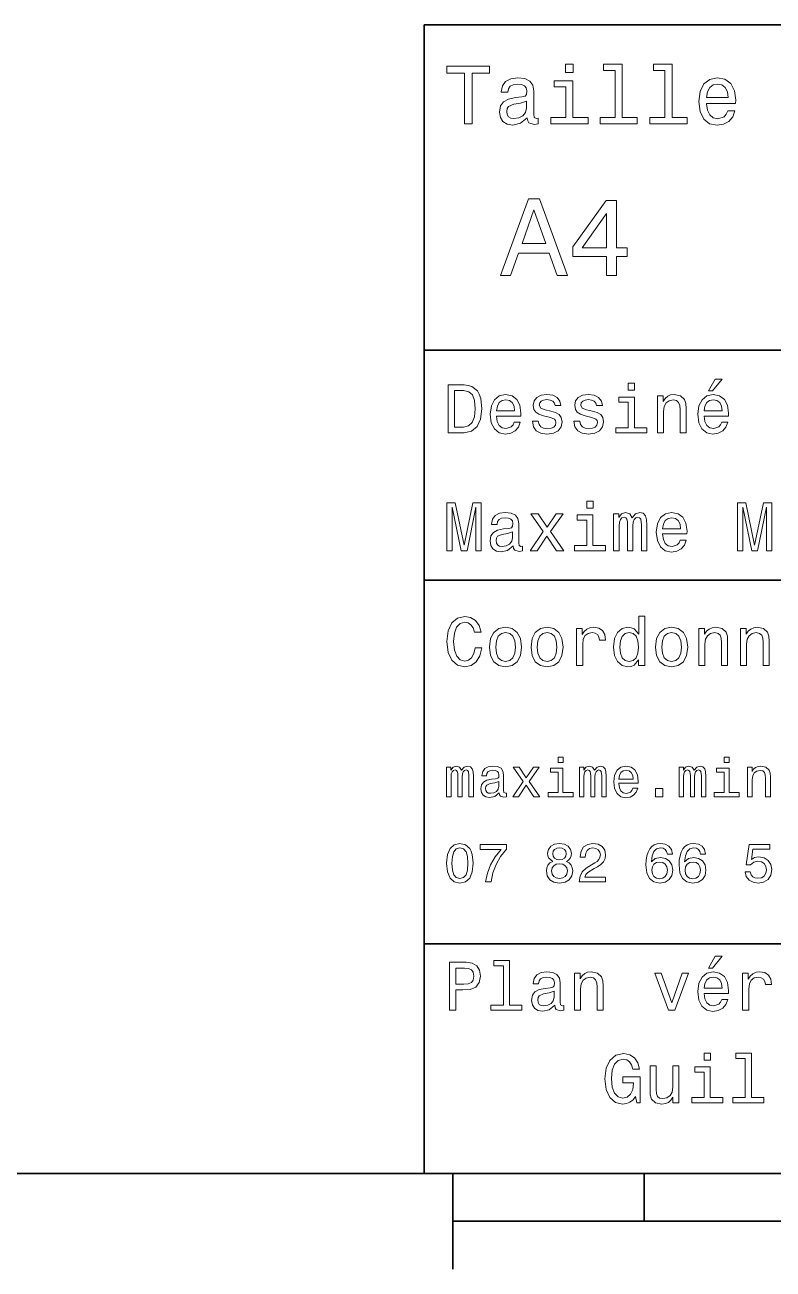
# Model space of a CAD drawing. Extents: x 0 to 297, y 0 to 210.
# Drawn here: x 76.1 to 115.2, y 5 to 70 of the extents above; entities that cross this region are included whole.
import ezdxf

# ---------------------------------------------------------------- set-up
doc = ezdxf.new("R2010")
doc.units = 0

msp = doc.modelspace()

# ---------------------------------------------------------------- linework, layer by layer
at = {"color": 7, "lineweight": 35}
for p, q in [((97, 10), (97, 70)), ((97, 70), (287, 70)), ((97, 53), (162, 53)), ((97, 41), (162, 41)), ((97, 22), (162, 22)), ((10, 10), (287, 10)), ((97, 10), (287, 10)), ((98.5, 7.5), (198.5, 7.5))]:
    msp.add_line(p, q, dxfattribs=at)
at = {"color": 7, "lineweight": 35, "ltscale": 0.125}
msp.add_line((98.5, 10), (98.5, 5), dxfattribs=at)
at = {"color": 7, "lineweight": 35, "ltscale": 0.0625}
msp.add_line((108.5, 10), (108.5, 7.5), dxfattribs=at)
at = {"color": 7, "lineweight": 13}
for points in [[(99.102303, 64.837173), (99.5, 64.837173), (99.5, 67.47406), (100.407784, 67.47406), (100.407784, 67.837173), (98.190201, 67.837173), (98.190201, 67.47406), (99.102303, 67.47406)], [(104.786743, 67.940918), (104.384727, 67.940918), (104.384727, 67.508644), (104.786743, 67.508644)], [(106.969742, 67.621033), (106.969742, 65.157059), (106.187317, 65.157059), (106.187317, 64.837173), (108.128242, 64.837173), (108.128242, 65.157059), (107.350143, 65.157059), (107.350143, 67.940918), (106.373199, 67.940918), (106.373199, 67.621033)], [(109.572044, 67.621033), (109.572044, 65.157059), (108.789627, 65.157059), (108.789627, 64.837173), (110.730545, 64.837173), (110.730545, 65.157059), (109.952454, 65.157059), (109.952454, 67.940918), (108.975502, 67.940918), (108.975502, 67.621033)], [(102.387611, 65.139771), (102.387611, 65.126801), (102.409225, 64.979828), (102.47406, 64.876076), (102.746399, 64.793945), (102.958214, 64.828529), (102.958214, 65.122475), (102.867432, 65.109505), (102.746399, 65.165703), (102.724785, 65.338615), (102.724785, 66.540344), (102.672913, 66.84726), (102.521614, 67.0634), (102.257927, 67.193085), (101.886169, 67.240631), (101.523056, 67.188759), (101.255043, 67.041786), (101.086456, 66.812675), (101.030258, 66.510086), (101.030258, 66.484146), (101.371758, 66.484146), (101.402016, 66.665703), (101.497116, 66.795387), (101.65274, 66.873199), (101.873199, 66.903458), (102.085014, 66.881844), (102.236313, 66.817001), (102.327087, 66.704605), (102.357346, 66.548988), (102.340057, 66.367432), (102.270897, 66.276657), (102.097984, 66.233429), (101.773773, 66.198845), (101.402016, 66.121033), (101.138329, 65.982704), (100.982712, 65.766571), (100.935158, 65.446686), (100.978386, 65.161385), (101.112389, 64.949562), (101.328529, 64.815559), (101.626801, 64.768013), (102.028816, 64.858788)], [(104.773773, 65.157059), (104.773773, 67.080688), (103.796829, 67.080688), (103.796829, 66.756485), (104.393372, 66.756485), (104.393372, 65.157059), (103.615273, 65.157059), (103.615273, 64.837173), (105.560516, 64.837173), (105.560516, 65.157059)], [(111.750717, 65.887604), (113.272339, 65.887604), (113.276657, 66.064842), (113.207497, 66.561958), (113.017288, 66.933716), (112.714699, 67.158501), (112.312683, 67.240631), (111.919312, 67.154175), (111.616714, 66.912102), (111.422188, 66.51873), (111.353027, 66), (111.41787, 65.4683), (111.612396, 65.079247), (111.91066, 64.837173), (112.299713, 64.755043), (112.636887, 64.811234), (112.913544, 64.958214), (113.116714, 65.191643), (113.233429, 65.502876), (112.857346, 65.502876), (112.779541, 65.329971), (112.667145, 65.200287), (112.34726, 65.096542), (112.100868, 65.144089), (111.914986, 65.295387), (111.793945, 65.541786), (111.750717, 65.874634)], [(111.750717, 66.207489), (111.798271, 66.50576), (111.914986, 66.726219), (112.092216, 66.860229), (112.325653, 66.907776), (112.554756, 66.860229), (112.731987, 66.726219), (112.840057, 66.50576), (112.878967, 66.207489)], [(102.344383, 65.649857), (102.292511, 65.425072), (102.154182, 65.252159), (101.946686, 65.139771), (101.691643, 65.100861), (101.527374, 65.122475), (101.41066, 65.191643), (101.337173, 65.312675), (101.315559, 65.481262), (101.332855, 65.632561), (101.402016, 65.740631), (101.678673, 65.861671), (102.028816, 65.913544), (102.344383, 66.017288)], [(100.982712, 56.9049), (101.51297, 56.9049), (101.933716, 58.080692), (103.530258, 58.080692), (103.951012, 56.9049), (104.492798, 56.9049), (103.028816, 60.910664), (102.440926, 60.910664)], [(106.521614, 56.9049), (107.040344, 56.9049), (107.040344, 57.896255), (107.610954, 57.896255), (107.610954, 58.357349), (107.040344, 58.357349), (107.040344, 60.818443), (106.515854, 60.818443), (104.763687, 58.403458), (104.763687, 57.896255), (106.521614, 57.896255)], [(102.118156, 58.570606), (102.734871, 60.334293), (103.351585, 58.570606)], [(105.247841, 58.357349), (106.521614, 60.149857), (106.521614, 58.357349)], [(111.84726, 50.88797), (112.059799, 50.88797), (112.560516, 51.500362), (112.207489, 51.500362)], [(99.080688, 51.190563), (98.248558, 51.190563), (98.248558, 48.690563), (99.080688, 48.690563), (99.473343, 48.769814), (99.765129, 49.011169), (99.945244, 49.40382), (100.010086, 49.940563), (99.952446, 50.488113), (99.880402, 50.70425), (99.779541, 50.877163), (99.487755, 51.111313), (99.296829, 51.168949)], [(99.055473, 50.891571), (99.329254, 50.837536), (99.516571, 50.671829), (99.628242, 50.376442), (99.664268, 49.940563), (99.624641, 49.519093), (99.51297, 49.223705), (99.322044, 49.047192), (99.055473, 48.989555), (98.583572, 48.989555), (98.583572, 50.891571)], [(107.992798, 51.27702), (107.657784, 51.27702), (107.657784, 50.916786), (107.992798, 50.916786)], [(100.784584, 49.565922), (102.052597, 49.565922), (102.056198, 49.713619), (101.998558, 50.127884), (101.840057, 50.437683), (101.587898, 50.625), (101.252884, 50.693443), (100.925072, 50.621399), (100.672913, 50.41967), (100.510803, 50.091862), (100.453171, 49.659584), (100.507202, 49.216499), (100.669312, 48.892292), (100.91787, 48.690563), (101.242073, 48.62212), (101.523056, 48.668949), (101.753601, 48.791428), (101.922913, 48.98595), (102.020172, 49.245319), (101.706772, 49.245319), (101.64193, 49.101227), (101.548271, 48.993156), (101.2817, 48.9067), (101.07637, 48.946327), (100.921471, 49.072407), (100.820602, 49.27774), (100.784584, 49.555115)], [(100.784584, 49.832493), (100.824211, 50.081055), (100.921471, 50.264771), (101.069168, 50.376442), (101.263687, 50.416069), (101.454613, 50.376442), (101.602303, 50.264771), (101.69236, 50.081055), (101.724785, 49.832493)], [(103.623199, 49.818085), (103.317001, 49.890129), (103.090057, 49.972984), (103.014412, 50.142292), (103.036026, 50.261169), (103.111671, 50.347622), (103.234146, 50.401657), (103.41066, 50.423271), (103.579971, 50.401657), (103.713257, 50.336815), (103.799713, 50.239555), (103.835732, 50.109871), (104.145531, 50.109871), (104.145531, 50.117077), (104.091499, 50.351227), (103.943802, 50.534943), (103.713257, 50.650219), (103.41066, 50.693443), (103.104469, 50.650219), (102.881126, 50.531342), (102.740631, 50.354828), (102.697403, 50.131485), (102.729828, 49.915348), (102.830688, 49.76405), (102.996399, 49.655983), (103.237755, 49.580334), (103.590775, 49.493877), (103.806915, 49.40382), (103.864555, 49.331772), (103.886169, 49.223705), (103.853745, 49.09042), (103.767288, 48.989555), (103.626801, 48.924713), (103.439484, 48.903099), (103.241356, 48.924713), (103.09726, 49.000362), (103, 49.122841), (102.960373, 49.292149), (102.654175, 49.292149), (102.704613, 49.003963), (102.852303, 48.795029), (103.086456, 48.668949), (103.41066, 48.62212), (103.749283, 48.668949), (103.997841, 48.795029), (104.149139, 48.996758), (104.203171, 49.259727), (104.163544, 49.486671), (104.051872, 49.641571), (103.868156, 49.742435)], [(105.791786, 49.818085), (105.485588, 49.890129), (105.258644, 49.972984), (105.182999, 50.142292), (105.204613, 50.261169), (105.280258, 50.347622), (105.40274, 50.401657), (105.579254, 50.423271), (105.748558, 50.401657), (105.881844, 50.336815), (105.9683, 50.239555), (106.004326, 50.109871), (106.314117, 50.109871), (106.314117, 50.117077), (106.260086, 50.351227), (106.112396, 50.534943), (105.881844, 50.650219), (105.579254, 50.693443), (105.273056, 50.650219), (105.049713, 50.531342), (104.909225, 50.354828), (104.865997, 50.131485), (104.898415, 49.915348), (104.999283, 49.76405), (105.164986, 49.655983), (105.406342, 49.580334), (105.759369, 49.493877), (105.975502, 49.40382), (106.033142, 49.331772), (106.054756, 49.223705), (106.022339, 49.09042), (105.935883, 48.989555), (105.795387, 48.924713), (105.60807, 48.903099), (105.409943, 48.924713), (105.265854, 49.000362), (105.168587, 49.122841), (105.12896, 49.292149), (104.822769, 49.292149), (104.873199, 49.003963), (105.020897, 48.795029), (105.255043, 48.668949), (105.579254, 48.62212), (105.91787, 48.668949), (106.166428, 48.795029), (106.317726, 48.996758), (106.371758, 49.259727), (106.33213, 49.486671), (106.220459, 49.641571), (106.036743, 49.742435)], [(107.981987, 48.957134), (107.981987, 50.560158), (107.16787, 50.560158), (107.16787, 50.289986), (107.664986, 50.289986), (107.664986, 48.957134), (107.016571, 48.957134), (107.016571, 48.690563), (108.637611, 48.690563), (108.637611, 48.957134)], [(109.181557, 48.690563), (109.498558, 48.690563), (109.498558, 49.807278), (109.530983, 50.063042), (109.635445, 50.250362), (109.797546, 50.365635), (110.013687, 50.408863), (110.1866, 50.372841), (110.29467, 50.275578), (110.348701, 50.113472), (110.366714, 49.897335), (110.366714, 48.690563), (110.683716, 48.690563), (110.683716, 49.962177), (110.669312, 50.217941), (110.604469, 50.430477), (110.39193, 50.625), (110.060516, 50.693443), (109.876801, 50.668228), (109.721901, 50.599785), (109.588615, 50.484512), (109.484146, 50.329613), (109.484146, 50.625), (109.181557, 50.625)], [(111.627518, 49.565922), (112.895531, 49.565922), (112.899132, 49.713619), (112.841499, 50.127884), (112.682999, 50.437683), (112.430832, 50.625), (112.095825, 50.693443), (111.768013, 50.621399), (111.515854, 50.41967), (111.353745, 50.091862), (111.296112, 49.659584), (111.350143, 49.216499), (111.512245, 48.892292), (111.760803, 48.690563), (112.085014, 48.62212), (112.365997, 48.668949), (112.596542, 48.791428), (112.765854, 48.98595), (112.863113, 49.245319), (112.549713, 49.245319), (112.484871, 49.101227), (112.391212, 48.993156), (112.124641, 48.9067), (111.919312, 48.946327), (111.764412, 49.072407), (111.663544, 49.27774), (111.627518, 49.555115)], [(111.627518, 49.832493), (111.667145, 50.081055), (111.764412, 50.264771), (111.912102, 50.376442), (112.106628, 50.416069), (112.297546, 50.376442), (112.445244, 50.264771), (112.535301, 50.081055), (112.567726, 49.832493)], [(98.183716, 42.530979), (98.461098, 42.530979), (98.461098, 44.80043), (98.929398, 42.530979), (99.239197, 42.530979), (99.703888, 44.80043), (99.703888, 42.530979), (99.984871, 42.530979), (99.984871, 45.030979), (99.545387, 45.030979), (99.084297, 42.826366), (98.626801, 45.030979), (98.183716, 45.030979)], [(105.824211, 45.117435), (105.489197, 45.117435), (105.489197, 44.757202), (105.824211, 44.757202)], [(113.363831, 42.530979), (113.641212, 42.530979), (113.641212, 44.80043), (114.109512, 42.530979), (114.419312, 42.530979), (114.884003, 44.80043), (114.884003, 42.530979), (115.164986, 42.530979), (115.164986, 45.030979), (114.725502, 45.030979), (114.264404, 42.826366), (113.806915, 45.030979), (113.363831, 45.030979)], [(101.656342, 42.783142), (101.656342, 42.772335), (101.674355, 42.649857), (101.728386, 42.5634), (101.95533, 42.494957), (102.131844, 42.523773), (102.131844, 42.76873), (102.056198, 42.757923), (101.95533, 42.804756), (101.937317, 42.948845), (101.937317, 43.950287), (101.894089, 44.206051), (101.768013, 44.386166), (101.548271, 44.494236), (101.238472, 44.533859), (100.935883, 44.490635), (100.71254, 44.368156), (100.572044, 44.177231), (100.525215, 43.925072), (100.525215, 43.903458), (100.809799, 43.903458), (100.835014, 44.054756), (100.914268, 44.162823), (101.043945, 44.227665), (101.227669, 44.25288), (101.404175, 44.234871), (101.530258, 44.180836), (101.605911, 44.087173), (101.631126, 43.957493), (101.616714, 43.806194), (101.559074, 43.730545), (101.414986, 43.694523), (101.144814, 43.665707), (100.835014, 43.600864), (100.615273, 43.485592), (100.485588, 43.305473), (100.445969, 43.038906), (100.481987, 42.801151), (100.593658, 42.624638), (100.773773, 42.512966), (101.022331, 42.473343), (101.357346, 42.548992)], [(102.906342, 42.530979), (103.403458, 43.283859), (103.914986, 42.530979), (104.296829, 42.530979), (103.605186, 43.528816), (104.257202, 44.465416), (103.889771, 44.465416), (103.41787, 43.762966), (102.945969, 44.465416), (102.571327, 44.465416), (103.21254, 43.525215), (102.535301, 42.530979)], [(105.8134, 42.79755), (105.8134, 44.400574), (104.999283, 44.400574), (104.999283, 44.130402), (105.496399, 44.130402), (105.496399, 42.79755), (104.847984, 42.79755), (104.847984, 42.530979), (106.469025, 42.530979), (106.469025, 42.79755)], [(106.886887, 42.530979), (107.178673, 42.530979), (107.178673, 43.824207), (107.196686, 44.01873), (107.250717, 44.159222), (107.333572, 44.242073), (107.441643, 44.274494), (107.528099, 44.245678), (107.585739, 44.17363), (107.614555, 44.051151), (107.625359, 43.88905), (107.625359, 42.530979), (107.899139, 42.530979), (107.899139, 43.824207), (107.917145, 44.015129), (107.971184, 44.155621), (108.05764, 44.242073), (108.165703, 44.274494), (108.252159, 44.245678), (108.309799, 44.17363), (108.345825, 43.88905), (108.345825, 42.530979), (108.637611, 42.530979), (108.637611, 43.867435), (108.619598, 44.144814), (108.561958, 44.357349), (108.446686, 44.48703), (108.259369, 44.533859), (108.039627, 44.461815), (107.870316, 44.25288), (107.73703, 44.458214), (107.513687, 44.533859), (107.308357, 44.461815), (107.16787, 44.260086), (107.16787, 44.465416), (106.886887, 44.465416)], [(109.458931, 43.406338), (110.726944, 43.406338), (110.730545, 43.554035), (110.672913, 43.9683), (110.514412, 44.278099), (110.262245, 44.465416), (109.927231, 44.533859), (109.599426, 44.461815), (109.34726, 44.260086), (109.185158, 43.932278), (109.127518, 43.5), (109.181557, 43.056915), (109.343658, 42.732708), (109.592216, 42.530979), (109.916428, 42.462536), (110.197403, 42.509365), (110.427956, 42.631844), (110.59726, 42.826366), (110.694527, 43.085735), (110.381126, 43.085735), (110.316284, 42.941643), (110.222626, 42.833572), (109.956055, 42.747116), (109.750717, 42.786743), (109.595825, 42.912823), (109.494957, 43.118156), (109.458931, 43.395531)], [(109.458931, 43.672909), (109.498558, 43.921471), (109.595825, 44.105186), (109.743515, 44.216858), (109.938042, 44.256485), (110.12896, 44.216858), (110.276657, 44.105186), (110.366714, 43.921471), (110.399139, 43.672909)], [(101.620316, 43.208214), (101.577087, 43.020893), (101.461815, 42.876801), (101.288902, 42.783142), (101.07637, 42.750721), (100.939484, 42.76873), (100.842216, 42.826366), (100.780983, 42.927231), (100.76297, 43.067722), (100.777374, 43.193802), (100.835014, 43.283859), (101.065559, 43.384727), (101.357346, 43.427952), (101.620316, 43.514408)], [(99.66787, 37.460373), (99.595818, 37.15778), (99.476944, 36.941643), (99.311241, 36.808357), (99.116714, 36.765129), (98.882568, 36.829971), (98.698845, 37.024494), (98.57637, 37.341499), (98.536743, 37.780979), (98.57637, 38.216858), (98.695244, 38.537464), (98.87896, 38.731987), (99.116714, 38.80043), (99.289627, 38.764408), (99.437317, 38.663544), (99.552597, 38.501442), (99.631844, 38.278099), (99.97406, 38.278099), (99.865997, 38.620316), (99.678673, 38.879681), (99.422913, 39.041786), (99.116714, 39.099422), (98.734871, 39.009365), (98.443085, 38.757202), (98.25576, 38.342937), (98.190926, 37.780979), (98.25576, 37.219021), (98.443085, 36.804756), (98.734871, 36.548992), (99.116714, 36.462536), (99.451729, 36.530979), (99.721901, 36.721901), (99.912827, 37.035301), (100.013687, 37.460373)], [(108.201729, 36.829971), (108.201729, 36.530979), (108.51873, 36.530979), (108.51873, 39.117435), (108.20533, 39.117435), (108.20533, 38.170029), (107.963974, 38.443802), (107.816284, 38.508644), (107.646973, 38.533859), (107.340775, 38.461815), (107.103027, 38.260086), (106.948128, 37.935879), (106.894089, 37.5), (106.948128, 37.064121), (107.103027, 36.736309), (107.340775, 36.530979), (107.646973, 36.462536), (107.816284, 36.487751), (107.967575, 36.552593)], [(100.413544, 37.496399), (100.471184, 37.056915), (100.636887, 36.732708), (100.899857, 36.530979), (101.252884, 36.462536), (101.602303, 36.530979), (101.865273, 36.729107), (102.030983, 37.053314), (102.092216, 37.496399), (102.030983, 37.935879), (101.865273, 38.263687), (101.602303, 38.461815), (101.252884, 38.533859), (100.899857, 38.461815), (100.636887, 38.260086), (100.471184, 37.935879)], [(102.58213, 37.496399), (102.639771, 37.056915), (102.805473, 36.732708), (103.068443, 36.530979), (103.421471, 36.462536), (103.770897, 36.530979), (104.033859, 36.729107), (104.19957, 37.053314), (104.260803, 37.496399), (104.19957, 37.935879), (104.033859, 38.263687), (103.770897, 38.461815), (103.421471, 38.533859), (103.068443, 38.461815), (102.805473, 38.260086), (102.639771, 37.935879)], [(104.963257, 36.530979), (105.280258, 36.530979), (105.280258, 37.636887), (105.312683, 37.903458), (105.409943, 38.094379), (105.568443, 38.209652), (105.780983, 38.249279), (105.939484, 38.224064), (106.058357, 38.152016), (106.130402, 38.029537), (106.155617, 37.863831), (106.476227, 37.863831), (106.432999, 38.155621), (106.314117, 38.364552), (106.115997, 38.490635), (105.845825, 38.533859), (105.662102, 38.505043), (105.503601, 38.432995), (105.363113, 38.310516), (105.251442, 38.144814), (105.251442, 38.465416), (104.963257, 38.465416)], [(109.087898, 37.496399), (109.145531, 37.056915), (109.311241, 36.732708), (109.574203, 36.530979), (109.927231, 36.462536), (110.276657, 36.530979), (110.539627, 36.729107), (110.70533, 37.053314), (110.766571, 37.496399), (110.70533, 37.935879), (110.539627, 38.263687), (110.276657, 38.461815), (109.927231, 38.533859), (109.574203, 38.461815), (109.311241, 38.260086), (109.145531, 37.935879)], [(111.350143, 36.530979), (111.667145, 36.530979), (111.667145, 37.647694), (111.69957, 37.903458), (111.804031, 38.090778), (111.966141, 38.206051), (112.182274, 38.249279), (112.355186, 38.213257), (112.463257, 38.115993), (112.517288, 37.953888), (112.535301, 37.737751), (112.535301, 36.530979), (112.852303, 36.530979), (112.852303, 37.802593), (112.837898, 38.058357), (112.773056, 38.270893), (112.560516, 38.465416), (112.229103, 38.533859), (112.045387, 38.508644), (111.890488, 38.440201), (111.757202, 38.324928), (111.65274, 38.170029), (111.65274, 38.465416), (111.350143, 38.465416)], [(113.51873, 36.530979), (113.835732, 36.530979), (113.835732, 37.647694), (113.868156, 37.903458), (113.972626, 38.090778), (114.134727, 38.206051), (114.350861, 38.249279), (114.523773, 38.213257), (114.631844, 38.115993), (114.685883, 37.953888), (114.703888, 37.737751), (114.703888, 36.530979), (115.020889, 36.530979), (115.020889, 37.802593), (115.006485, 38.058357), (114.941643, 38.270893), (114.729111, 38.465416), (114.39769, 38.533859), (114.213974, 38.508644), (114.059082, 38.440201), (113.925789, 38.324928), (113.821327, 38.170029), (113.821327, 38.465416), (113.51873, 38.465416)], [(100.737755, 37.5), (100.770172, 37.824207), (100.87104, 38.058357), (101.033142, 38.20245), (101.252884, 38.25288), (101.469017, 38.20245), (101.631126, 38.061958), (101.731987, 37.824207), (101.768013, 37.5), (101.731987, 37.172188), (101.631126, 36.934437), (101.469017, 36.790344), (101.252884, 36.743515), (101.033142, 36.790344), (100.87104, 36.934437), (100.770172, 37.172188)], [(102.906342, 37.5), (102.938759, 37.824207), (103.039627, 38.058357), (103.201729, 38.20245), (103.421471, 38.25288), (103.637611, 38.20245), (103.799713, 38.061958), (103.900574, 37.824207), (103.9366, 37.5), (103.900574, 37.172188), (103.799713, 36.934437), (103.637611, 36.790344), (103.421471, 36.743515), (103.201729, 36.790344), (103.039627, 36.934437), (102.938759, 37.172188)], [(107.701012, 38.249279), (107.909943, 38.198845), (108.068443, 38.058357), (108.162102, 37.824207), (108.198128, 37.5), (108.162102, 37.172188), (108.068443, 36.938038), (107.909943, 36.793949), (107.701012, 36.747116), (107.502884, 36.793949), (107.351585, 36.938038), (107.250717, 37.175793), (107.2183, 37.5), (107.250717, 37.820606), (107.351585, 38.054756), (107.502884, 38.198845)], [(109.412102, 37.5), (109.444527, 37.824207), (109.545387, 38.058357), (109.707489, 38.20245), (109.927231, 38.25288), (110.143372, 38.20245), (110.305473, 38.061958), (110.406342, 37.824207), (110.44236, 37.5), (110.406342, 37.172188), (110.305473, 36.934437), (110.143372, 36.790344), (109.927231, 36.743515), (109.707489, 36.790344), (109.545387, 36.934437), (109.444527, 37.172188)], [(98.170029, 29.680115), (98.403458, 29.680115), (98.403458, 30.714697), (98.41787, 30.870316), (98.461098, 30.982708), (98.527374, 31.04899), (98.613831, 31.074928), (98.682999, 31.051872), (98.729103, 30.994236), (98.752159, 30.896254), (98.760803, 30.766571), (98.760803, 29.680115), (98.979828, 29.680115), (98.979828, 30.714697), (98.99424, 30.867435), (99.03746, 30.979826), (99.106628, 31.04899), (99.193085, 31.074928), (99.262245, 31.051872), (99.308357, 30.994236), (99.337173, 30.766571), (99.337173, 29.680115), (99.570602, 29.680115), (99.570602, 30.749279), (99.556198, 30.971182), (99.510086, 31.141211), (99.41787, 31.244957), (99.268013, 31.282421), (99.092216, 31.224783), (98.956772, 31.057636), (98.850143, 31.221901), (98.671471, 31.282421), (98.507202, 31.224783), (98.394814, 31.0634), (98.394814, 31.227665), (98.170029, 31.227665)], [(100.925072, 29.881844), (100.925072, 29.873198), (100.939484, 29.775215), (100.982712, 29.706051), (101.164268, 29.651297), (101.305473, 29.674351), (101.305473, 29.870316), (101.244957, 29.861671), (101.164268, 29.899136), (101.149857, 30.014408), (101.149857, 30.815561), (101.115273, 31.020172), (101.014412, 31.164265), (100.838615, 31.250719), (100.590775, 31.282421), (100.348701, 31.247837), (100.170029, 31.149855), (100.05764, 30.997118), (100.020172, 30.795389), (100.020172, 30.778097), (100.247841, 30.778097), (100.268013, 30.899136), (100.331413, 30.98559), (100.435158, 31.037464), (100.58213, 31.057636), (100.723343, 31.043226), (100.824211, 31), (100.884727, 30.925072), (100.9049, 30.821325), (100.893372, 30.700287), (100.84726, 30.639769), (100.731987, 30.61095), (100.515854, 30.587896), (100.268013, 30.536022), (100.092216, 30.443804), (99.988472, 30.299711), (99.956772, 30.086454), (99.985588, 29.896254), (100.074928, 29.755043), (100.219017, 29.665705), (100.41787, 29.634005), (100.685883, 29.694525)], [(101.925072, 29.680115), (102.322769, 30.282421), (102.731987, 29.680115), (103.03746, 29.680115), (102.484146, 30.478386), (103.00576, 31.227665), (102.711815, 31.227665), (102.334297, 30.665705), (101.956772, 31.227665), (101.657059, 31.227665), (102.170029, 30.475504), (101.628242, 29.680115)], [(104.259369, 31.749279), (103.991356, 31.749279), (103.991356, 31.461094), (104.259369, 31.461094)], [(105.109512, 29.680115), (105.342941, 29.680115), (105.342941, 30.714697), (105.357346, 30.870316), (105.400574, 30.982708), (105.466858, 31.04899), (105.553314, 31.074928), (105.622482, 31.051872), (105.668587, 30.994236), (105.691643, 30.896254), (105.700287, 30.766571), (105.700287, 29.680115), (105.919312, 29.680115), (105.919312, 30.714697), (105.933716, 30.867435), (105.976944, 30.979826), (106.046112, 31.04899), (106.132568, 31.074928), (106.201729, 31.051872), (106.247841, 30.994236), (106.276657, 30.766571), (106.276657, 29.680115), (106.510086, 29.680115), (106.510086, 30.749279), (106.495674, 30.971182), (106.44957, 31.141211), (106.357346, 31.244957), (106.207489, 31.282421), (106.0317, 31.224783), (105.896255, 31.057636), (105.789627, 31.221901), (105.610954, 31.282421), (105.446686, 31.224783), (105.334297, 31.0634), (105.334297, 31.227665), (105.109512, 31.227665)], [(107.167145, 30.380404), (108.181557, 30.380404), (108.184441, 30.498558), (108.138329, 30.829971), (108.011528, 31.077808), (107.809799, 31.227665), (107.541786, 31.282421), (107.279541, 31.224783), (107.077812, 31.0634), (106.948128, 30.801151), (106.902016, 30.45533), (106.945244, 30.100864), (107.074928, 29.841497), (107.273773, 29.680115), (107.533142, 29.62536), (107.757927, 29.662825), (107.94236, 29.760807), (108.077812, 29.916426), (108.155617, 30.123919), (107.9049, 30.123919), (107.853027, 30.008644), (107.778099, 29.92219), (107.564842, 29.853025), (107.400574, 29.884726), (107.276657, 29.98559), (107.195969, 30.149855), (107.167145, 30.371758)], [(110.314117, 29.680115), (110.547546, 29.680115), (110.547546, 30.714697), (110.561958, 30.870316), (110.605186, 30.982708), (110.671471, 31.04899), (110.757927, 31.074928), (110.827087, 31.051872), (110.873199, 30.994236), (110.896255, 30.896254), (110.9049, 30.766571), (110.9049, 29.680115), (111.123917, 29.680115), (111.123917, 30.714697), (111.138329, 30.867435), (111.181557, 30.979826), (111.250717, 31.04899), (111.337173, 31.074928), (111.406342, 31.051872), (111.452446, 30.994236), (111.48127, 30.766571), (111.48127, 29.680115), (111.714699, 29.680115), (111.714699, 30.749279), (111.700287, 30.971182), (111.654175, 31.141211), (111.561958, 31.244957), (111.412102, 31.282421), (111.236313, 31.224783), (111.100861, 31.057636), (110.994232, 31.221901), (110.815559, 31.282421), (110.651299, 31.224783), (110.538902, 31.0634), (110.538902, 31.227665), (110.314117, 31.227665)], [(112.933716, 31.749279), (112.665703, 31.749279), (112.665703, 31.461094), (112.933716, 31.461094)], [(113.884727, 29.680115), (114.138329, 29.680115), (114.138329, 30.573486), (114.164261, 30.778097), (114.247833, 30.927954), (114.377518, 31.020172), (114.55043, 31.054754), (114.688759, 31.025936), (114.775215, 30.948126), (114.818443, 30.818443), (114.832855, 30.645533), (114.832855, 29.680115), (115.086456, 29.680115), (115.086456, 30.697407), (115.074928, 30.902018), (115.023056, 31.072046), (114.853027, 31.227665), (114.587891, 31.282421), (114.440918, 31.262247), (114.317001, 31.207493), (114.210373, 31.115273), (114.126801, 30.991354), (114.126801, 31.227665), (113.884727, 31.227665)], [(104.250717, 29.893372), (104.250717, 31.175793), (103.599426, 31.175793), (103.599426, 30.959654), (103.997116, 30.959654), (103.997116, 29.893372), (103.478386, 29.893372), (103.478386, 29.680115), (104.775215, 29.680115), (104.775215, 29.893372)], [(107.167145, 30.593658), (107.198845, 30.792507), (107.276657, 30.93948), (107.394814, 31.028818), (107.55043, 31.060518), (107.703171, 31.028818), (107.821327, 30.93948), (107.893372, 30.792507), (107.919312, 30.593658)], [(112.925072, 29.893372), (112.925072, 31.175793), (112.273773, 31.175793), (112.273773, 30.959654), (112.671471, 30.959654), (112.671471, 29.893372), (112.15274, 29.893372), (112.15274, 29.680115), (113.44957, 29.680115), (113.44957, 29.893372)], [(100.896255, 30.221901), (100.861671, 30.072046), (100.769455, 29.956772), (100.631126, 29.881844), (100.461098, 29.855907), (100.351585, 29.870316), (100.273773, 29.916426), (100.224785, 29.997118), (100.210373, 30.10951), (100.221901, 30.210375), (100.268013, 30.282421), (100.452446, 30.363111), (100.685883, 30.397694), (100.896255, 30.466858)], [(109.077812, 29.680115), (109.475502, 29.680115), (109.475502, 30.10951), (109.077812, 30.10951)], [(98.172913, 26.201731), (98.216141, 25.749281), (98.351585, 25.426514), (98.567726, 25.230549), (98.867432, 25.167149), (99.164268, 25.230549), (99.380402, 25.426514), (99.51297, 25.749281), (99.559074, 26.201731), (99.51297, 26.651299), (99.458214, 26.829971), (99.380402, 26.976946), (99.164268, 27.172913), (98.867432, 27.239193), (98.567726, 27.172913), (98.351585, 26.974064), (98.216141, 26.651299)], [(98.44957, 26.201731), (98.472626, 26.550434), (98.54467, 26.801153), (98.674355, 26.948128), (98.867432, 27), (99.05764, 26.948128), (99.187317, 26.801153), (99.259369, 26.550434), (99.282417, 26.201731), (99.259369, 25.850145), (99.187317, 25.599424), (99.05764, 25.45245), (98.867432, 25.40346), (98.674355, 25.45245), (98.54467, 25.599424), (98.472626, 25.850145)], [(100.201729, 25.224785), (100.492798, 25.224785), (100.587898, 25.700289), (100.755043, 26.144093), (100.991356, 26.556196), (101.299713, 26.942364), (101.299713, 27.181557), (99.927956, 27.181557), (99.927956, 26.91931), (101.023056, 26.91931), (100.706055, 26.53026), (100.466858, 26.12392), (100.299713, 25.691643)], [(103.714699, 26.302595), (103.567726, 26.221903), (103.466858, 26.10951), (103.403458, 25.9683), (103.383286, 25.798271), (103.429398, 25.541788), (103.561958, 25.342941), (103.778099, 25.216139), (104.072044, 25.167149), (104.363113, 25.216139), (104.579254, 25.342941), (104.711815, 25.541788), (104.760803, 25.798271), (104.737755, 25.9683), (104.677231, 26.10951), (104.573486, 26.221903), (104.429398, 26.302595), (104.54467, 26.371759), (104.625359, 26.46686), (104.674355, 26.582134), (104.691643, 26.723343), (104.645531, 26.927956), (104.524498, 27.09222), (104.328529, 27.198849), (104.072044, 27.239193), (103.812683, 27.198849), (103.616714, 27.09222), (103.492798, 26.927956), (103.44957, 26.723343), (103.463974, 26.582134), (103.51297, 26.46686)], [(103.723343, 26.700289), (103.746399, 26.827091), (103.815559, 26.925074), (103.925072, 26.985592), (104.072044, 27.008646), (104.216141, 26.985592), (104.325645, 26.925074), (104.394814, 26.827091), (104.420746, 26.700289), (104.394814, 26.570606), (104.325645, 26.469742), (104.216141, 26.40346), (104.072044, 26.383286), (103.925072, 26.406342), (103.815559, 26.469742), (103.746399, 26.570606)], [(105.103745, 25.224785), (106.478386, 25.224785), (106.478386, 25.472624), (105.39193, 25.472624), (105.452446, 25.60807), (105.556198, 25.720463), (105.876083, 25.925074), (106.046112, 26.011528), (106.236313, 26.135448), (106.371758, 26.279539), (106.44957, 26.449568), (106.478386, 26.642653), (106.429398, 26.884727), (106.293945, 27.074928), (106.086456, 27.195967), (105.818443, 27.239193), (105.541786, 27.190203), (105.331413, 27.054756), (105.195969, 26.838617), (105.149857, 26.553314), (105.149857, 26.51297), (105.412102, 26.51297), (105.412102, 26.536024), (105.438042, 26.731989), (105.515854, 26.876081), (105.639771, 26.9683), (105.804031, 27), (105.971184, 26.971182), (106.0951, 26.899136), (106.175797, 26.786745), (106.204613, 26.645535), (106.184441, 26.51297), (106.129684, 26.400578), (106.03746, 26.302595), (105.91066, 26.216139), (105.740631, 26.12392), (105.458214, 25.945246), (105.259369, 25.755045), (105.141212, 25.524496), (105.103745, 25.233431)], [(109.9683, 26.685881), (109.913544, 26.91931), (109.786743, 27.09222), (109.590775, 27.201731), (109.337173, 27.239193), (109.167145, 27.219021), (109.020172, 27.164267), (108.890488, 27.074928), (108.780975, 26.948128), (108.694527, 26.789627), (108.631126, 26.596542), (108.590775, 26.368877), (108.579254, 26.112392), (108.625359, 25.703171), (108.766571, 25.406342), (108.994232, 25.227667), (109.305473, 25.167149), (109.585014, 25.219021), (109.798271, 25.354467), (109.9366, 25.567724), (109.985588, 25.838617), (109.9366, 26.112392), (109.804031, 26.322767), (109.599426, 26.455332), (109.345825, 26.501442), (109.072044, 26.443806), (108.867432, 26.279539), (108.91066, 26.596542), (109.002884, 26.824209), (109.144089, 26.959656), (109.340057, 27.005764), (109.484146, 26.98271), (109.593658, 26.922192), (109.665703, 26.821327), (109.703171, 26.685881)], [(111.703171, 26.685881), (111.648415, 26.91931), (111.521614, 27.09222), (111.325645, 27.201731), (111.072044, 27.239193), (110.902016, 27.219021), (110.755043, 27.164267), (110.625359, 27.074928), (110.515846, 26.948128), (110.429398, 26.789627), (110.365997, 26.596542), (110.325645, 26.368877), (110.314117, 26.112392), (110.360229, 25.703171), (110.501442, 25.406342), (110.729103, 25.227667), (111.040344, 25.167149), (111.319885, 25.219021), (111.533142, 25.354467), (111.671471, 25.567724), (111.720459, 25.838617), (111.671471, 26.112392), (111.538902, 26.322767), (111.33429, 26.455332), (111.080688, 26.501442), (110.806915, 26.443806), (110.602303, 26.279539), (110.645531, 26.596542), (110.737755, 26.824209), (110.87896, 26.959656), (111.074928, 27.005764), (111.219017, 26.98271), (111.328529, 26.922192), (111.400574, 26.821327), (111.438042, 26.685881)], [(113.766571, 25.746399), (113.829971, 25.510088), (113.971176, 25.325649), (114.178673, 25.210375), (114.443802, 25.167149), (114.734871, 25.219021), (114.962532, 25.360231), (115.106628, 25.585016), (115.161385, 25.873199), (115.112389, 26.141211), (114.97406, 26.351585), (114.757919, 26.487032), (114.478386, 26.536024), (114.262245, 26.501442), (114.0951, 26.406342), (114.175789, 26.945246), (115.051872, 26.945246), (115.051872, 27.181557), (113.982712, 27.181557), (113.824203, 26.121038), (114.054756, 26.121038), (114.221901, 26.256485), (114.435158, 26.305477), (114.619598, 26.273777), (114.760803, 26.181557), (114.850143, 26.040346), (114.881844, 25.858791), (114.850143, 25.677235), (114.757919, 25.536024), (114.616714, 25.446688), (114.435158, 25.414986), (114.282417, 25.43516), (114.164261, 25.501442), (114.077805, 25.605188), (114.034576, 25.746399)], [(103.659943, 25.804035), (103.685883, 25.956774), (103.769455, 26.072046), (103.899132, 26.146975), (104.072044, 26.172913), (104.242073, 26.146975), (104.371758, 26.072046), (104.45533, 25.956774), (104.484146, 25.804035), (104.45533, 25.639771), (104.371758, 25.515852), (104.242073, 25.43516), (104.072044, 25.409224), (103.899132, 25.43516), (103.769455, 25.515852), (103.685883, 25.639771)], [(109.706055, 25.835735), (109.674355, 25.654181), (109.593658, 25.515852), (109.463974, 25.423632), (109.302597, 25.394814), (109.132568, 25.423632), (109.002884, 25.51297), (108.919312, 25.651299), (108.893372, 25.832853), (108.922188, 26.011528), (109.002884, 26.146975), (109.135445, 26.233431), (109.314117, 26.265131), (109.469742, 26.233431), (109.593658, 26.149857), (109.674355, 26.01441)], [(111.440918, 25.835735), (111.409225, 25.654181), (111.328529, 25.515852), (111.198845, 25.423632), (111.03746, 25.394814), (110.867432, 25.423632), (110.737755, 25.51297), (110.654175, 25.651299), (110.628242, 25.832853), (110.657059, 26.011528), (110.737755, 26.146975), (110.870316, 26.233431), (111.048988, 26.265131), (111.204613, 26.233431), (111.328529, 26.149857), (111.409225, 26.01441)], [(98.324211, 18.530979), (98.655617, 18.530979), (98.655617, 19.586454), (99.023056, 19.586454), (99.394089, 19.604465), (99.689484, 19.730547), (99.880402, 19.975504), (99.945244, 20.310518), (99.894814, 20.620316), (99.750717, 20.847261), (99.51297, 20.98415), (99.188759, 21.030979), (98.324211, 21.030979)], [(101.137611, 20.850864), (101.137611, 18.79755), (100.485588, 18.79755), (100.485588, 18.530979), (102.103027, 18.530979), (102.103027, 18.79755), (101.454613, 18.79755), (101.454613, 21.117435), (100.640488, 21.117435), (100.640488, 20.850864)], [(111.84726, 20.728386), (112.059799, 20.728386), (112.560516, 21.340778), (112.207489, 21.340778)], [(99.098701, 20.724783), (99.314842, 20.703169), (99.473343, 20.634726), (99.567001, 20.508644), (99.599426, 20.310518), (99.5634, 20.101583), (99.466141, 19.975504), (99.30043, 19.910662), (99.073486, 19.892651), (98.655617, 19.892651), (98.655617, 20.724783)], [(103.824928, 18.78314), (103.824928, 18.772333), (103.842941, 18.649855), (103.896973, 18.5634), (104.123917, 18.494957), (104.30043, 18.523775), (104.30043, 18.768732), (104.224785, 18.757925), (104.123917, 18.804754), (104.105911, 18.948847), (104.105911, 19.950287), (104.062683, 20.206051), (103.9366, 20.386166), (103.716858, 20.494236), (103.407059, 20.533861), (103.104469, 20.490633), (102.881126, 20.368155), (102.740631, 20.177233), (102.693802, 19.925072), (102.693802, 19.903458), (102.978386, 19.903458), (103.003601, 20.054754), (103.082855, 20.162823), (103.21254, 20.227665), (103.396255, 20.252882), (103.572769, 20.234869), (103.698845, 20.180836), (103.774498, 20.087175), (103.799713, 19.957493), (103.785301, 19.806194), (103.727669, 19.730547), (103.583572, 19.694523), (103.3134, 19.665705), (103.003601, 19.600864), (102.783859, 19.48559), (102.654175, 19.305475), (102.614555, 19.038904), (102.650574, 18.801151), (102.762245, 18.62464), (102.94236, 18.512968), (103.190926, 18.473343), (103.52594, 18.54899)], [(104.844383, 18.530979), (105.161385, 18.530979), (105.161385, 19.647694), (105.193802, 19.903458), (105.298271, 20.090778), (105.460373, 20.206051), (105.676514, 20.249279), (105.849426, 20.213255), (105.957497, 20.115993), (106.011528, 19.95389), (106.029541, 19.737751), (106.029541, 18.530979), (106.346542, 18.530979), (106.346542, 19.802593), (106.33213, 20.058357), (106.267288, 20.270893), (106.054756, 20.465418), (105.723343, 20.533861), (105.539627, 20.508644), (105.384727, 20.440201), (105.251442, 20.324926), (105.146973, 20.170029), (105.146973, 20.465418), (104.844383, 20.465418)], [(109.761528, 18.530979), (110.096542, 18.530979), (110.802597, 20.465418), (110.474785, 20.465418), (109.930832, 18.905619), (109.376083, 20.465418), (109.04467, 20.465418)], [(111.627518, 19.40634), (112.895531, 19.40634), (112.899132, 19.554033), (112.841499, 19.9683), (112.682999, 20.278097), (112.430832, 20.465418), (112.095825, 20.533861), (111.768013, 20.461815), (111.515854, 20.260086), (111.353745, 19.932276), (111.296112, 19.5), (111.350143, 19.056915), (111.512245, 18.732708), (111.760803, 18.530979), (112.085014, 18.462536), (112.365997, 18.509365), (112.596542, 18.631844), (112.765854, 18.826368), (112.863113, 19.085733), (112.549713, 19.085733), (112.484871, 18.941643), (112.391212, 18.833572), (112.124641, 18.747118), (111.919312, 18.786743), (111.764412, 18.912823), (111.663544, 19.118155), (111.627518, 19.395533)], [(111.627518, 19.672911), (111.667145, 19.921469), (111.764412, 20.105186), (111.912102, 20.216858), (112.106628, 20.256483), (112.297546, 20.216858), (112.445244, 20.105186), (112.535301, 19.921469), (112.567726, 19.672911)], [(113.637604, 18.530979), (113.954613, 18.530979), (113.954613, 19.636887), (113.98703, 19.903458), (114.08429, 20.094379), (114.242798, 20.209654), (114.45533, 20.249279), (114.613831, 20.224062), (114.732712, 20.152016), (114.804756, 20.029537), (114.829971, 19.863832), (115.150574, 19.863832), (115.107346, 20.155619), (114.988472, 20.364553), (114.790344, 20.490633), (114.520172, 20.533861), (114.336456, 20.505043), (114.177956, 20.432997), (114.03746, 20.310518), (113.925789, 20.144812), (113.925789, 20.465418), (113.637604, 20.465418)], [(103.788902, 19.208212), (103.745674, 19.020893), (103.630402, 18.876801), (103.457489, 18.78314), (103.244957, 18.750719), (103.10807, 18.768732), (103.010803, 18.826368), (102.94957, 18.927233), (102.931557, 19.067722), (102.945969, 19.193804), (103.003601, 19.283861), (103.234146, 19.384726), (103.52594, 19.427954), (103.788902, 19.514408)], [(108.046104, 14.025577), (108.107346, 13.690562), (108.28746, 13.690562), (108.28746, 15.041427), (107.376076, 15.041427), (107.376076, 14.73523), (107.938034, 14.73523), (107.938034, 14.713617), (107.894806, 14.382205), (107.779533, 14.137248), (107.60302, 13.982349), (107.383278, 13.931917), (107.138321, 13.996758), (106.947403, 14.191282), (106.824921, 14.511888), (106.781693, 14.951369), (106.82132, 15.387248), (106.943802, 15.707853), (107.138321, 15.902378), (107.401291, 15.970821), (107.581406, 15.934798), (107.729103, 15.833934), (107.837173, 15.664625), (107.898407, 15.43768), (108.255035, 15.43768), (108.161377, 15.783502), (107.984863, 16.042868), (107.736305, 16.201368), (107.422905, 16.259007), (107.012245, 16.168949), (106.702446, 15.90598), (106.504318, 15.491714), (106.435875, 14.940562), (106.504318, 14.385807), (106.702446, 13.971542), (106.994232, 13.708573), (107.361664, 13.622118), (107.567001, 13.650937), (107.750717, 13.722983), (107.909218, 13.849064)], [(111.958206, 16.277018), (111.623192, 16.277018), (111.623192, 15.916787), (111.958206, 15.916787)], [(113.777374, 16.010447), (113.777374, 13.957133), (113.125359, 13.957133), (113.125359, 13.690562), (114.74279, 13.690562), (114.74279, 13.957133), (114.094376, 13.957133), (114.094376, 16.277018), (113.280258, 16.277018), (113.280258, 16.010447)], [(110.301147, 15.625), (109.984146, 15.625), (109.984146, 14.508286), (109.94812, 14.248919), (109.843658, 14.0616), (109.681549, 13.946326), (109.469017, 13.910303), (109.299706, 13.939121), (109.191635, 14.025577), (109.130402, 14.173271), (109.11599, 14.382205), (109.11599, 15.625), (108.798988, 15.625), (108.798988, 14.353387), (108.809792, 14.097623), (108.878235, 13.885087), (109.087173, 13.690562), (109.422188, 13.622118), (109.602303, 13.647335), (109.757202, 13.712176), (109.890488, 13.823848), (109.998558, 13.985951), (109.998558, 13.690562), (110.301147, 13.690562)], [(111.947403, 13.957133), (111.947403, 15.560159), (111.133278, 15.560159), (111.133278, 15.289986), (111.630402, 15.289986), (111.630402, 13.957133), (110.981987, 13.957133), (110.981987, 13.690562), (112.60302, 13.690562), (112.60302, 13.957133)]]:
    msp.add_lwpolyline(points, close=True, dxfattribs=at)

doc.saveas('drawing.dxf')
